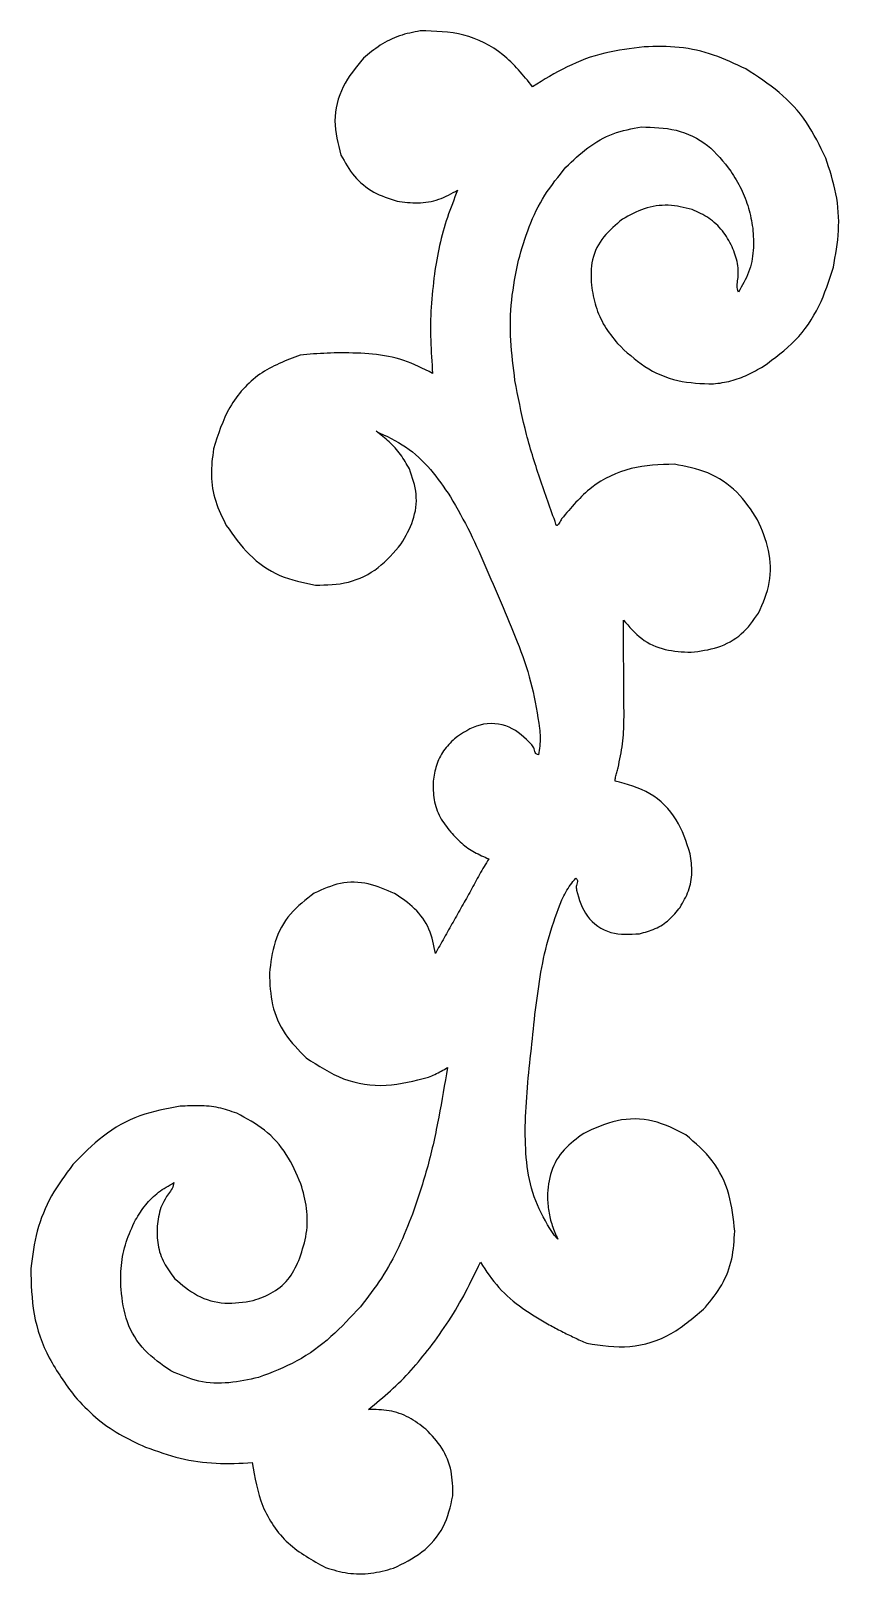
# Model space of a CAD drawing. Extents: x 0 to 229, y 221 to 325.
# Drawn here: x 0.2 to 54.4, y 221.3 to 324.8 of the extents above; entities outside this region: 1.
import ezdxf

# ---------------------------------------------------------------- set-up
doc = ezdxf.new("R2010")
doc.units = 0
doc.layers.get('0').update_dxf_attribs({"linetype": 'CONTINUOUS'})

msp = doc.modelspace()

# ---------------------------------------------------------------- linework, layer by layer
at = {"color": 7}
msp.add_lwpolyline([(228.6, 325.12), (228.6, 325.12)], dxfattribs=at)
for points, knots in [([(26.31409, 324.821005), (25.843851, 324.729714), (24.90308, 324.547075), (23.604255, 323.894505), (22.86718, 323.284462), (22.498614, 322.979418)], [0, 0, 0, 0, 1.432167, 2.865227, 4.298503, 4.298503, 4.298503, 4.298503]), ([(33.839291, 321.074316), (33.223819, 321.840388), (31.992254, 323.373305), (29.266784, 324.755623), (27.297899, 324.79922), (26.31409, 324.821005)], [0, 0, 0, 0, 2.928235, 5.859424, 8.786846, 8.786846, 8.786846, 8.786846]), ([(22.498614, 322.979418), (22.000868, 322.372053), (21.004882, 321.15672), (20.38715, 318.775515), (20.793159, 317.249925), (20.995696, 316.488882)], [0, 0, 0, 0, 2.34204, 4.686403, 7.020019, 7.020019, 7.020019, 7.020019]), ([(41.324671, 323.752038), (40.436327, 323.644366), (38.659388, 323.428992), (36.120224, 322.487018), (34.599762, 321.545316), (33.839291, 321.074316)], [0, 0, 0, 0, 2.678005, 5.356764, 8.037212, 8.037212, 8.037212, 8.037212]), ([(48.14062, 322.265012), (47.430519, 322.602801), (46.01063, 323.27823), (43.685103, 323.805565), (42.111609, 323.769883), (41.324671, 323.752038)], [0, 0, 0, 0, 2.355296, 4.709553, 7.06495, 7.06495, 7.06495, 7.06495]), ([(53.496069, 316.290424), (53.101626, 317.110412), (52.312323, 318.751257), (50.435972, 320.788518), (48.905979, 321.772691), (48.14062, 322.265012)], [0, 0, 0, 0, 2.719243, 5.441363, 8.166069, 8.166069, 8.166069, 8.166069]), ([(36.080418, 315.679215), (36.551123, 316.129227), (37.492827, 317.029532), (39.214194, 318.026435), (40.50022, 318.262774), (41.142073, 318.380731)], [0, 0, 0, 0, 1.952033, 3.905285, 5.851508, 5.851508, 5.851508, 5.851508]), ([(41.142073, 318.380731), (41.924452, 318.359135), (43.488718, 318.315958), (45.687531, 317.26877), (46.65108, 316.030625), (47.132522, 315.411979)], [0, 0, 0, 0, 2.333965, 4.666462, 6.995742, 6.995742, 6.995742, 6.995742]), ([(20.995696, 316.488882), (21.269479, 315.998274), (21.81637, 315.018266), (23.146701, 313.911907), (24.219151, 313.578427), (24.755602, 313.411616)], [0, 0, 0, 0, 1.677223, 3.350312, 5.024814, 5.024814, 5.024814, 5.024814]), ([(32.894693, 309.440044), (33.116072, 310.194851), (33.558565, 311.703563), (34.592065, 313.845627), (35.584372, 315.068108), (36.080418, 315.679215)], [0, 0, 0, 0, 2.358823, 4.714827, 7.0698, 7.0698, 7.0698, 7.0698]), ([(54.006609, 308.963766), (54.155467, 309.780362), (54.453072, 311.412948), (54.277112, 313.926232), (53.756504, 315.502097), (53.496069, 316.290424)], [0, 0, 0, 0, 2.484205, 4.966565, 7.451413, 7.451413, 7.451413, 7.451413]), ([(47.132522, 315.411979), (47.374409, 315.02171), (47.857901, 314.241625), (48.363345, 312.950149), (48.525265, 312.046183), (48.606287, 311.593851)], [0, 0, 0, 0, 1.375901, 2.750212, 4.126647, 4.126647, 4.126647, 4.126647]), ([(24.755602, 313.411616), (25.223009, 313.34544), (26.157453, 313.213141), (27.584325, 313.447529), (28.407949, 313.912236), (28.819687, 314.144547)], [0, 0, 0, 0, 1.412147, 2.823175, 4.233694, 4.233694, 4.233694, 4.233694]), ([(28.819687, 314.144547), (28.581655, 313.537451), (28.105763, 312.3237), (27.573287, 310.437104), (27.365341, 309.149819), (27.26134, 308.506001)], [0, 0, 0, 0, 1.955725, 3.91003, 5.865398, 5.865398, 5.865398, 5.865398]), ([(44.542004, 312.837435), (44.013423, 312.967496), (42.955282, 313.22786), (41.296031, 312.984258), (40.344814, 312.454201), (39.869251, 312.189199)], [0, 0, 0, 0, 1.622828, 3.248663, 4.874186, 4.874186, 4.874186, 4.874186]), ([(47.227631, 310.344961), (47.025306, 310.711743), (46.621057, 311.444579), (45.68461, 312.317193), (44.923007, 312.66396), (44.542004, 312.837435)], [0, 0, 0, 0, 1.251903, 2.501325, 3.752065, 3.752065, 3.752065, 3.752065]), ([(39.869251, 312.189199), (39.427104, 311.823517), (38.543954, 311.0931), (37.718823, 309.501594), (37.762418, 308.348842), (37.784193, 307.77307)], [0, 0, 0, 0, 1.714125, 3.423814, 5.129921, 5.129921, 5.129921, 5.129921]), ([(48.606287, 311.593851), (48.638668, 311.094552), (48.703415, 310.096179), (48.398806, 308.598877), (47.893241, 307.732516), (47.640522, 307.299445)], [0, 0, 0, 0, 1.498218, 2.99576, 4.492549, 4.492549, 4.492549, 4.492549]), ([(47.627258, 308.622418), (47.625586, 308.820681), (47.622228, 309.218864), (47.423126, 309.784414), (47.292757, 310.158224), (47.227631, 310.344961)], [0, 0, 0, 0, 0.590635, 1.186209, 1.780714, 1.780714, 1.780714, 1.780714]), ([(27.26134, 308.506001), (27.176379, 307.769198), (27.006467, 306.295692), (26.984416, 304.067436), (27.089648, 302.588385), (27.142271, 301.848774)], [0, 0, 0, 0, 2.223911, 4.447518, 6.671643, 6.671643, 6.671643, 6.671643]), ([(32.6644, 301.369843), (32.549016, 302.265719), (32.318266, 304.057345), (32.364301, 306.781286), (32.717925, 308.553935), (32.894693, 309.440044)], [0, 0, 0, 0, 2.70839, 5.416399, 8.123096, 8.123096, 8.123096, 8.123096]), ([(47.640522, 307.299445), (47.602791, 307.440981), (47.525688, 307.730205), (47.618983, 308.173803), (47.624509, 308.473384), (47.627258, 308.622418)], [0, 0, 0, 0, 0.433338, 0.885505, 1.333127, 1.333127, 1.333127, 1.333127]), ([(49.310149, 302.319746), (50.061511, 302.86639), (51.565529, 303.960617), (53.158987, 306.311507), (53.724021, 308.079531), (54.006609, 308.963766)], [0, 0, 0, 0, 2.772266, 5.549303, 8.327733, 8.327733, 8.327733, 8.327733]), ([(37.784193, 307.77307), (37.866122, 307.294518), (38.029814, 306.33837), (38.624762, 304.990841), (39.228529, 304.231599), (39.530584, 303.851762)], [0, 0, 0, 0, 1.453344, 2.903789, 4.355886, 4.355886, 4.355886, 4.355886]), ([(20.993072, 303.232594), (20.687939, 303.22366), (20.077225, 303.20578), (19.162737, 303.161122), (18.555034, 303.106434), (18.251847, 303.07915)], [0, 0, 0, 0, 0.915802, 1.832955, 2.746105, 2.746105, 2.746105, 2.746105]), ([(27.142271, 301.848774), (26.50849, 302.171168), (25.239845, 302.816508), (23.120896, 303.19909), (21.70263, 303.221422), (20.993072, 303.232594)], [0, 0, 0, 0, 2.123334, 4.250298, 6.379815, 6.379815, 6.379815, 6.379815]), ([(39.530584, 303.851762), (40.116354, 303.302161), (41.287955, 302.202902), (43.556307, 301.223284), (45.164493, 301.17105), (45.968356, 301.14494)], [0, 0, 0, 0, 2.39962, 4.799492, 7.197985, 7.197985, 7.197985, 7.197985]), ([(18.251847, 303.07915), (17.313744, 302.719487), (15.435434, 301.999353), (13.357647, 299.664243), (12.757275, 297.751261), (12.457176, 296.795049)], [0, 0, 0, 0, 2.983406, 5.973506, 8.961867, 8.961867, 8.961867, 8.961867]), ([(45.968356, 301.14494), (46.362982, 301.197428), (47.151535, 301.30231), (48.271764, 301.735451), (48.96361, 302.12475), (49.310149, 302.319746)], [0, 0, 0, 0, 1.19077, 2.379427, 3.572327, 3.572327, 3.572327, 3.572327]), ([(35.350027, 291.921071), (34.980045, 292.949589), (34.240129, 295.006492), (33.277022, 298.146385), (32.868601, 300.295392), (32.6644, 301.369843)], [0, 0, 0, 0, 3.279525, 6.558628, 9.837409, 9.837409, 9.837409, 9.837409]), ([(25.586436, 295.442922), (25.397712, 295.772128), (25.02041, 296.430284), (24.256304, 297.285999), (23.650948, 297.74346), (23.347962, 297.972424)], [0, 0, 0, 0, 1.136385, 2.271889, 3.40971, 3.40971, 3.40971, 3.40971]), ([(23.347962, 297.972424), (24.031455, 297.654838), (25.399483, 297.019181), (27.064182, 295.444801), (27.911534, 294.202226), (28.335676, 293.580256)], [0, 0, 0, 0, 2.24899, 4.501409, 6.75878, 6.75878, 6.75878, 6.75878]), ([(12.457176, 296.795049), (12.377605, 296.206346), (12.218567, 295.029706), (12.522024, 293.244467), (13.048437, 292.18089), (13.31183, 291.648727)], [0, 0, 0, 0, 1.77562, 3.548929, 5.324735, 5.324735, 5.324735, 5.324735]), ([(25.03345, 290.418238), (25.329851, 290.92889), (25.921677, 291.94851), (26.174774, 293.766036), (25.782562, 294.883923), (25.586436, 295.442922)], [0, 0, 0, 0, 1.763668, 3.521523, 5.279726, 5.279726, 5.279726, 5.279726]), ([(43.348769, 295.757882), (42.370912, 295.728387), (40.412681, 295.669321), (37.675824, 294.354034), (36.419348, 292.849516), (35.791987, 292.098307)], [0, 0, 0, 0, 2.915184, 5.837871, 8.752407, 8.752407, 8.752407, 8.752407]), ([(48.931689, 292.029727), (48.505095, 292.682019), (47.651904, 293.986609), (45.647953, 295.325398), (44.115362, 295.613684), (43.348769, 295.757882)], [0, 0, 0, 0, 2.323288, 4.6466, 6.971713, 6.971713, 6.971713, 6.971713]), ([(28.335676, 293.580256), (28.790421, 292.78622), (29.700391, 291.197313), (30.77861, 288.6695), (31.510089, 286.991907), (31.875871, 286.153013)], [0, 0, 0, 0, 2.742648, 5.488186, 8.234362, 8.234362, 8.234362, 8.234362]), ([(35.791987, 292.098307), (35.745662, 292.00469), (35.670037, 291.85186), (35.423854, 291.54094), (35.377041, 291.781977), (35.350027, 291.921071)], [0, 0, 0, 0, 0.345174, 0.563497, 0.861384, 0.861384, 0.861384, 0.861384]), ([(48.992649, 285.777093), (49.285602, 286.44395), (49.871798, 287.77832), (49.792276, 290.028161), (49.218769, 291.362032), (48.931689, 292.029727)], [0, 0, 0, 0, 2.164549, 4.33123, 6.50285, 6.50285, 6.50285, 6.50285]), ([(13.31183, 291.648727), (13.790942, 290.971103), (14.749318, 289.615639), (16.845548, 288.145501), (18.477108, 287.813635), (19.291695, 287.647944)], [0, 0, 0, 0, 2.480982, 4.962755, 7.437279, 7.437279, 7.437279, 7.437279]), ([(19.291695, 287.647944), (20.035951, 287.66252), (21.524953, 287.691682), (23.591033, 288.71766), (24.552556, 289.851275), (25.03345, 290.418238)], [0, 0, 0, 0, 2.214505, 4.430465, 6.64764, 6.64764, 6.64764, 6.64764]), ([(31.875871, 286.153013), (32.240317, 285.282102), (32.968912, 283.540992), (33.876611, 280.84838), (34.171043, 278.981598), (34.318222, 278.048438)], [0, 0, 0, 0, 2.833146, 5.663976, 8.49341, 8.49341, 8.49341, 8.49341]), ([(44.465522, 283.152427), (45.069732, 283.227694), (46.276991, 283.378084), (47.936145, 284.280002), (48.640635, 285.278281), (48.992649, 285.777093)], [0, 0, 0, 0, 1.819336, 3.635177, 5.44864, 5.44864, 5.44864, 5.44864]), ([(39.95674, 280.244409), (39.954952, 280.807376), (39.951377, 281.933478), (39.946017, 283.622483), (39.942441, 284.748522), (39.940653, 285.311427)], [0, 0, 0, 0, 1.68891, 3.378322, 5.067043, 5.067043, 5.067043, 5.067043]), ([(39.940653, 285.311427), (40.317677, 284.865315), (41.071997, 283.972767), (42.718881, 283.230687), (43.882806, 283.178536), (44.465522, 283.152427)], [0, 0, 0, 0, 1.73635, 3.473957, 5.216066, 5.216066, 5.216066, 5.216066]), ([(39.57574, 275.407684), (39.68782, 275.936942), (39.912108, 276.996057), (39.990776, 278.621848), (39.968089, 279.703402), (39.95674, 280.244409)], [0, 0, 0, 0, 1.62059, 3.243019, 4.86683, 4.86683, 4.86683, 4.86683]), ([(33.796958, 276.944949), (33.327743, 277.409845), (32.385157, 278.343753), (30.237418, 278.477403), (29.148659, 277.728596), (28.60548, 277.355018)], [0, 0, 0, 0, 1.934559, 3.886247, 5.829351, 5.829351, 5.829351, 5.829351]), ([(34.318222, 278.048438), (34.332923, 277.85107), (34.362373, 277.455694), (34.337979, 276.860393), (34.269994, 276.470118), (34.236096, 276.275518)], [0, 0, 0, 0, 0.593506, 1.188935, 1.781091, 1.781091, 1.781091, 1.781091]), ([(28.60548, 277.355018), (28.348446, 277.095351), (27.835032, 276.57668), (27.344209, 275.575644), (27.232566, 274.855313), (27.176674, 274.494696)], [0, 0, 0, 0, 1.091299, 2.179817, 3.271072, 3.271072, 3.271072, 3.271072]), ([(34.236096, 276.275518), (34.165254, 276.295312), (33.978397, 276.347521), (33.985363, 276.689668), (33.858333, 276.861788), (33.796958, 276.944949)], [0, 0, 0, 0, 0.202794, 0.534906, 0.845371, 0.845371, 0.845371, 0.845371]), ([(39.377338, 274.510782), (39.384149, 274.600711), (39.399331, 274.801147), (39.502033, 275.092592), (39.551453, 275.303859), (39.57574, 275.407684)], [0, 0, 0, 0, 0.269487, 0.600643, 0.920648, 0.920648, 0.920648, 0.920648]), ([(27.176674, 274.494696), (27.175913, 274.081947), (27.174394, 273.25663), (27.588597, 272.061554), (28.09869, 271.412), (28.35402, 271.086862)], [0, 0, 0, 0, 1.232788, 2.465039, 3.700032, 3.700032, 3.700032, 3.700032]), ([(44.409924, 269.634264), (44.154632, 270.425739), (43.643443, 272.010561), (41.79797, 273.865221), (40.183013, 274.295916), (39.377338, 274.510782)], [0, 0, 0, 0, 2.475572, 4.957003, 7.427379, 7.427379, 7.427379, 7.427379]), ([(28.35402, 271.086862), (28.591284, 270.828948), (29.065952, 270.312967), (29.941541, 269.715589), (30.583629, 269.435616), (30.904744, 269.295598)], [0, 0, 0, 0, 1.048864, 2.098346, 3.148298, 3.148298, 3.148298, 3.148298]), ([(30.904744, 269.295598), (30.693229, 268.949309), (30.270053, 268.256495), (29.712541, 267.173485), (29.307892, 266.469666), (29.105578, 266.117776)], [0, 0, 0, 0, 1.216921, 2.434674, 3.652298, 3.652298, 3.652298, 3.652298]), ([(43.729769, 266.043551), (43.939396, 266.405569), (44.358785, 267.129837), (44.593904, 268.390994), (44.471292, 269.219566), (44.409924, 269.634264)], [0, 0, 0, 0, 1.249179, 2.499165, 3.751638, 3.751638, 3.751638, 3.751638]), ([(24.586269, 266.972344), (24.012474, 267.223701), (22.865474, 267.726156), (20.920595, 267.784526), (19.779634, 267.255326), (19.209681, 266.990971)], [0, 0, 0, 0, 1.871225, 3.740526, 5.606375, 5.606375, 5.606375, 5.606375]), ([(35.813153, 266.554373), (35.89857, 266.725966), (36.069638, 267.069624), (36.368722, 267.562752), (36.612325, 267.859193), (36.733762, 268.006971)], [0, 0, 0, 0, 0.575053, 1.151687, 1.724888, 1.724888, 1.724888, 1.724888]), ([(36.733762, 268.006971), (36.784508, 267.955481), (36.920261, 267.817737), (36.751951, 267.521487), (36.773773, 267.30798), (36.78428, 267.205178)], [0, 0, 0, 0, 0.20017, 0.53548, 0.846852, 0.846852, 0.846852, 0.846852]), ([(36.78428, 267.205178), (36.962003, 266.581312), (37.318684, 265.329248), (39.06421, 264.149886), (40.358685, 264.234026), (41.004349, 264.275993)], [0, 0, 0, 0, 1.903138, 3.81949, 5.726544, 5.726544, 5.726544, 5.726544]), ([(19.209681, 266.990971), (18.637519, 266.560551), (17.493022, 265.699581), (16.451617, 263.749381), (16.282972, 262.331755), (16.198568, 261.622258)], [0, 0, 0, 0, 2.129447, 4.25953, 6.393733, 6.393733, 6.393733, 6.393733]), ([(27.32484, 262.945316), (27.222776, 263.502523), (27.018601, 264.61719), (25.995826, 266.034523), (25.056482, 266.659497), (24.586269, 266.972344)], [0, 0, 0, 0, 1.683629, 3.368022, 5.056306, 5.056306, 5.056306, 5.056306]), ([(29.105578, 266.117776), (28.907866, 265.765174), (28.512473, 265.060026), (27.917965, 264.003061), (27.52256, 263.297917), (27.32484, 262.945316)], [0, 0, 0, 0, 1.212751, 2.425307, 3.638067, 3.638067, 3.638067, 3.638067]), ([(34.037693, 259.174827), (34.150362, 260.013796), (34.375602, 261.691012), (34.903178, 264.182437), (35.509881, 265.763866), (35.813153, 266.554373)], [0, 0, 0, 0, 2.540015, 5.077845, 7.61435, 7.61435, 7.61435, 7.61435]), ([(41.004349, 264.275993), (41.363776, 264.370189), (42.081256, 264.558219), (43.031387, 265.177571), (43.496715, 265.754569), (43.729769, 266.043551)], [0, 0, 0, 0, 1.110127, 2.21601, 3.325599, 3.325599, 3.325599, 3.325599]), ([(16.198568, 261.622258), (16.228641, 260.910448), (16.288758, 259.487505), (17.152708, 257.472885), (18.157131, 256.46242), (18.65932, 255.957211)], [0, 0, 0, 0, 2.126846, 4.251674, 6.376312, 6.376312, 6.376312, 6.376312]), ([(33.344273, 251.345418), (33.386784, 252.218184), (33.471813, 253.963875), (33.768313, 256.568582), (33.947914, 258.306221), (34.037693, 259.174827)], [0, 0, 0, 0, 2.620683, 5.241837, 7.861706, 7.861706, 7.861706, 7.861706]), ([(18.65932, 255.957211), (19.467554, 255.425965), (21.086222, 254.362028), (24.051666, 253.920142), (25.923603, 254.408642), (26.859145, 254.65278)], [0, 0, 0, 0, 2.87843, 5.76469, 8.648317, 8.648317, 8.648317, 8.648317]), ([(28.134508, 255.298504), (27.949003, 254.190709), (27.578068, 251.975567), (26.871741, 248.675732), (26.157766, 246.544666), (25.800784, 245.479147)], [0, 0, 0, 0, 3.370163, 6.738963, 10.107671, 10.107671, 10.107671, 10.107671]), ([(26.859145, 254.65278), (27.005736, 254.714272), (27.29888, 254.83724), (27.722718, 255.057159), (27.997145, 255.217998), (28.134508, 255.298504)], [0, 0, 0, 0, 0.476735, 0.953343, 1.430986, 1.430986, 1.430986, 1.430986]), ([(10.226633, 252.705447), (9.305794, 252.541958), (7.46243, 252.214682), (4.980862, 250.79876), (3.67664, 249.460976), (3.024322, 248.791871)], [0, 0, 0, 0, 2.790526, 5.586162, 8.383577, 8.383577, 8.383577, 8.383577]), ([(14.010358, 252.236958), (13.605676, 252.376738), (12.795748, 252.656492), (11.50747, 252.766566), (10.653702, 252.725826), (10.226633, 252.705447)], [0, 0, 0, 0, 1.280126, 2.562036, 3.845061, 3.845061, 3.845061, 3.845061]), ([(18.312694, 247.506067), (18.020317, 248.176992), (17.435456, 249.519091), (15.947706, 251.198486), (14.655674, 251.891051), (14.010358, 252.236958)], [0, 0, 0, 0, 2.188536, 4.377877, 6.562477, 6.562477, 6.562477, 6.562477]), ([(44.118671, 250.78436), (43.402752, 251.153099), (41.970417, 251.890833), (39.464029, 251.900335), (38.005421, 251.22519), (37.276193, 250.887653)], [0, 0, 0, 0, 2.39274, 4.787142, 7.181044, 7.181044, 7.181044, 7.181044]), ([(34.990193, 244.50294), (34.603777, 245.199069), (33.830095, 246.592858), (33.379433, 248.964823), (33.355997, 250.551656), (33.344273, 251.345418)], [0, 0, 0, 0, 2.375251, 4.755721, 7.138268, 7.138268, 7.138268, 7.138268]), ([(37.276193, 250.887653), (36.813761, 250.551703), (35.88991, 249.880538), (34.974853, 248.359083), (34.88104, 247.217193), (34.834124, 246.646136)], [0, 0, 0, 0, 1.705665, 3.407595, 5.110193, 5.110193, 5.110193, 5.110193]), ([(47.397247, 244.330784), (47.311946, 245.162104), (47.141359, 246.824589), (46.028205, 249.150739), (44.754513, 250.240393), (44.118671, 250.78436)], [0, 0, 0, 0, 2.498511, 4.996556, 7.486732, 7.486732, 7.486732, 7.486732]), ([(3.024322, 248.791871), (2.517952, 248.110536), (1.505558, 246.748333), (0.534343, 244.36053), (0.317473, 242.677317), (0.209031, 241.835658)], [0, 0, 0, 0, 2.540661, 5.079582, 7.618822, 7.618822, 7.618822, 7.618822]), ([(7.220825, 245.082342), (7.436131, 245.426755), (7.866372, 246.114987), (8.744776, 246.979374), (9.450341, 247.381612), (9.803299, 247.582831)], [0, 0, 0, 0, 1.216302, 2.430501, 3.645907, 3.645907, 3.645907, 3.645907]), ([(9.803299, 247.582831), (9.770788, 247.446365), (9.704265, 247.167128), (9.418684, 246.838709), (9.274443, 246.589916), (9.202646, 246.466078)], [0, 0, 0, 0, 0.414665, 0.848486, 1.278433, 1.278433, 1.278433, 1.278433]), ([(18.238611, 242.531618), (18.411449, 243.070818), (18.756893, 244.148499), (18.763616, 245.872126), (18.463061, 246.961204), (18.312694, 247.506067)], [0, 0, 0, 0, 1.691816, 3.381376, 5.072946, 5.072946, 5.072946, 5.072946]), ([(9.202646, 246.466078), (9.098888, 246.283096), (8.890796, 245.916114), (8.766313, 245.293176), (8.702627, 244.879056), (8.670826, 244.672273)], [0, 0, 0, 0, 0.627027, 1.257543, 1.886369, 1.886369, 1.886369, 1.886369]), ([(34.834124, 246.646136), (34.855827, 246.317007), (34.899185, 245.659448), (35.137075, 244.693671), (35.398943, 244.088752), (35.530084, 243.785813)], [0, 0, 0, 0, 0.988313, 1.974532, 2.963876, 2.963876, 2.963876, 2.963876]), ([(25.800784, 245.479147), (25.506802, 244.738652), (24.918627, 243.257128), (23.762761, 241.153458), (22.787486, 239.891705), (22.300156, 239.261227)], [0, 0, 0, 0, 2.389239, 4.780201, 7.168147, 7.168147, 7.168147, 7.168147]), ([(6.252408, 240.422853), (6.239745, 240.958976), (6.214421, 242.031233), (6.545476, 243.622116), (6.995706, 244.595595), (7.220825, 245.082342)], [0, 0, 0, 0, 1.605619, 3.211274, 4.816976, 4.816976, 4.816976, 4.816976]), ([(8.670826, 244.672273), (8.668954, 244.247986), (8.66521, 243.399332), (9.084915, 242.171689), (9.592079, 241.492513), (9.845633, 241.152962)], [0, 0, 0, 0, 1.266999, 2.534231, 3.801183, 3.801183, 3.801183, 3.801183]), ([(35.530084, 243.785813), (35.477029, 243.848371), (35.352124, 243.995646), (35.170877, 244.23429), (35.049538, 244.414704), (34.990193, 244.50294)], [0, 0, 0, 0, 0.246064, 0.579288, 0.898261, 0.898261, 0.898261, 0.898261]), ([(45.433827, 239.229336), (45.826236, 239.714608), (46.610371, 240.684305), (47.284718, 242.465121), (47.35972, 243.708619), (47.397247, 244.330784)], [0, 0, 0, 0, 1.864514, 3.725773, 5.589524, 5.589524, 5.589524, 5.589524]), ([(15.108428, 239.673836), (15.573767, 239.83685), (16.503051, 240.16239), (17.64724, 241.173022), (18.041367, 242.078477), (18.238611, 242.531618)], [0, 0, 0, 0, 1.471787, 2.939164, 4.409225, 4.409225, 4.409225, 4.409225]), ([(26.954424, 236.506738), (27.392147, 237.105929), (28.267402, 238.304052), (29.379445, 240.235361), (30.020584, 241.572228), (30.341147, 242.240647)], [0, 0, 0, 0, 2.224839, 4.448708, 6.672479, 6.672479, 6.672479, 6.672479]), ([(30.341147, 242.240647), (30.731766, 241.655058), (31.513553, 240.483058), (33.146569, 239.114913), (34.356219, 238.402886), (34.961124, 238.046824)], [0, 0, 0, 0, 2.10254, 4.208035, 6.314094, 6.314094, 6.314094, 6.314094]), ([(0.209031, 241.835658), (0.227899, 240.800977), (0.265649, 238.730861), (1.314674, 235.750123), (2.539148, 234.083083), (3.15135, 233.249611)], [0, 0, 0, 0, 3.09125, 6.184753, 9.277895, 9.277895, 9.277895, 9.277895]), ([(9.845633, 241.152962), (10.330698, 240.736155), (11.300807, 239.902557), (13.213844, 239.366313), (14.47671, 239.571297), (15.108428, 239.673836)], [0, 0, 0, 0, 1.904002, 3.807925, 5.713568, 5.713568, 5.713568, 5.713568]), ([(9.588952, 234.961571), (8.975923, 235.386962), (7.750628, 236.237217), (6.521107, 238.197595), (6.341973, 239.681105), (6.252408, 240.422853)], [0, 0, 0, 0, 2.225506, 4.448253, 6.670957, 6.670957, 6.670957, 6.670957]), ([(22.300156, 239.261227), (21.663732, 238.573769), (20.391302, 237.199304), (18.10687, 235.508164), (16.349045, 234.848926), (15.470942, 234.519611)], [0, 0, 0, 0, 2.809406, 5.616969, 8.419359, 8.419359, 8.419359, 8.419359]), ([(37.479958, 236.808433), (38.442841, 236.66092), (40.370689, 236.365573), (43.24666, 237.301503), (44.704832, 238.586778), (45.433827, 239.229336)], [0, 0, 0, 0, 2.893758, 5.793773, 8.693061, 8.693061, 8.693061, 8.693061]), ([(34.961124, 238.046824), (35.237439, 237.901302), (35.79017, 237.610204), (36.627967, 237.192812), (37.196358, 236.936381), (37.479958, 236.808433)], [0, 0, 0, 0, 0.93688, 1.874103, 2.807409, 2.807409, 2.807409, 2.807409]), ([(22.834656, 232.368513), (23.339645, 232.779059), (24.349502, 233.600052), (25.733699, 234.982978), (26.547497, 235.998795), (26.954424, 236.506738)], [0, 0, 0, 0, 1.951765, 3.903061, 5.854622, 5.854622, 5.854622, 5.854622]), ([(15.470942, 234.519611), (14.814479, 234.374026), (13.502071, 234.082972), (11.444145, 234.152761), (10.206563, 234.692311), (9.588952, 234.961571)], [0, 0, 0, 0, 2.01579, 4.029984, 6.036516, 6.036516, 6.036516, 6.036516]), ([(3.15135, 233.249611), (3.598533, 232.769011), (4.492585, 231.80815), (6.111401, 230.662415), (7.305995, 230.120464), (7.903492, 229.849398)], [0, 0, 0, 0, 1.965991, 3.930601, 5.896528, 5.896528, 5.896528, 5.896528]), ([(26.697742, 231.042916), (26.325763, 231.324698), (25.582206, 231.88796), (24.236167, 232.365579), (23.301935, 232.367535), (22.834656, 232.368513)], [0, 0, 0, 0, 1.395507, 2.789509, 4.184483, 4.184483, 4.184483, 4.184483]), ([(28.499647, 226.589731), (28.492425, 227.144463), (28.477998, 228.252673), (27.845413, 229.838355), (27.080485, 230.6412), (26.697742, 231.042916)], [0, 0, 0, 0, 1.655993, 3.308243, 4.962903, 4.962903, 4.962903, 4.962903]), ([(7.903492, 229.849398), (8.66641, 229.572988), (10.192566, 229.020052), (12.622663, 228.693856), (14.24278, 228.767503), (15.052887, 228.804329)], [0, 0, 0, 0, 2.429355, 4.85973, 7.290394, 7.290394, 7.290394, 7.290394]), ([(15.052887, 228.804329), (15.219383, 227.811831), (15.552573, 225.825656), (17.315427, 223.230003), (19.083678, 222.257065), (19.966432, 221.771351)], [0, 0, 0, 0, 2.999245, 6.002051, 8.995557, 8.995557, 8.995557, 8.995557]), ([(24.512185, 221.723656), (25.175785, 222.044954), (26.503168, 222.687639), (28.013215, 224.422996), (28.337765, 225.868655), (28.499647, 226.589731)], [0, 0, 0, 0, 2.201467, 4.40354, 6.594956, 6.594956, 6.594956, 6.594956]), ([(19.966432, 221.771351), (20.460169, 221.624179), (21.448987, 221.329434), (23.017652, 221.32907), (24.014309, 221.592206), (24.512185, 221.723656)], [0, 0, 0, 0, 1.540087, 3.084366, 4.625846, 4.625846, 4.625846, 4.625846])]:
    msp.add_open_spline(points, degree=3, knots=knots, dxfattribs=at)

doc.saveas('drawing.dxf')
